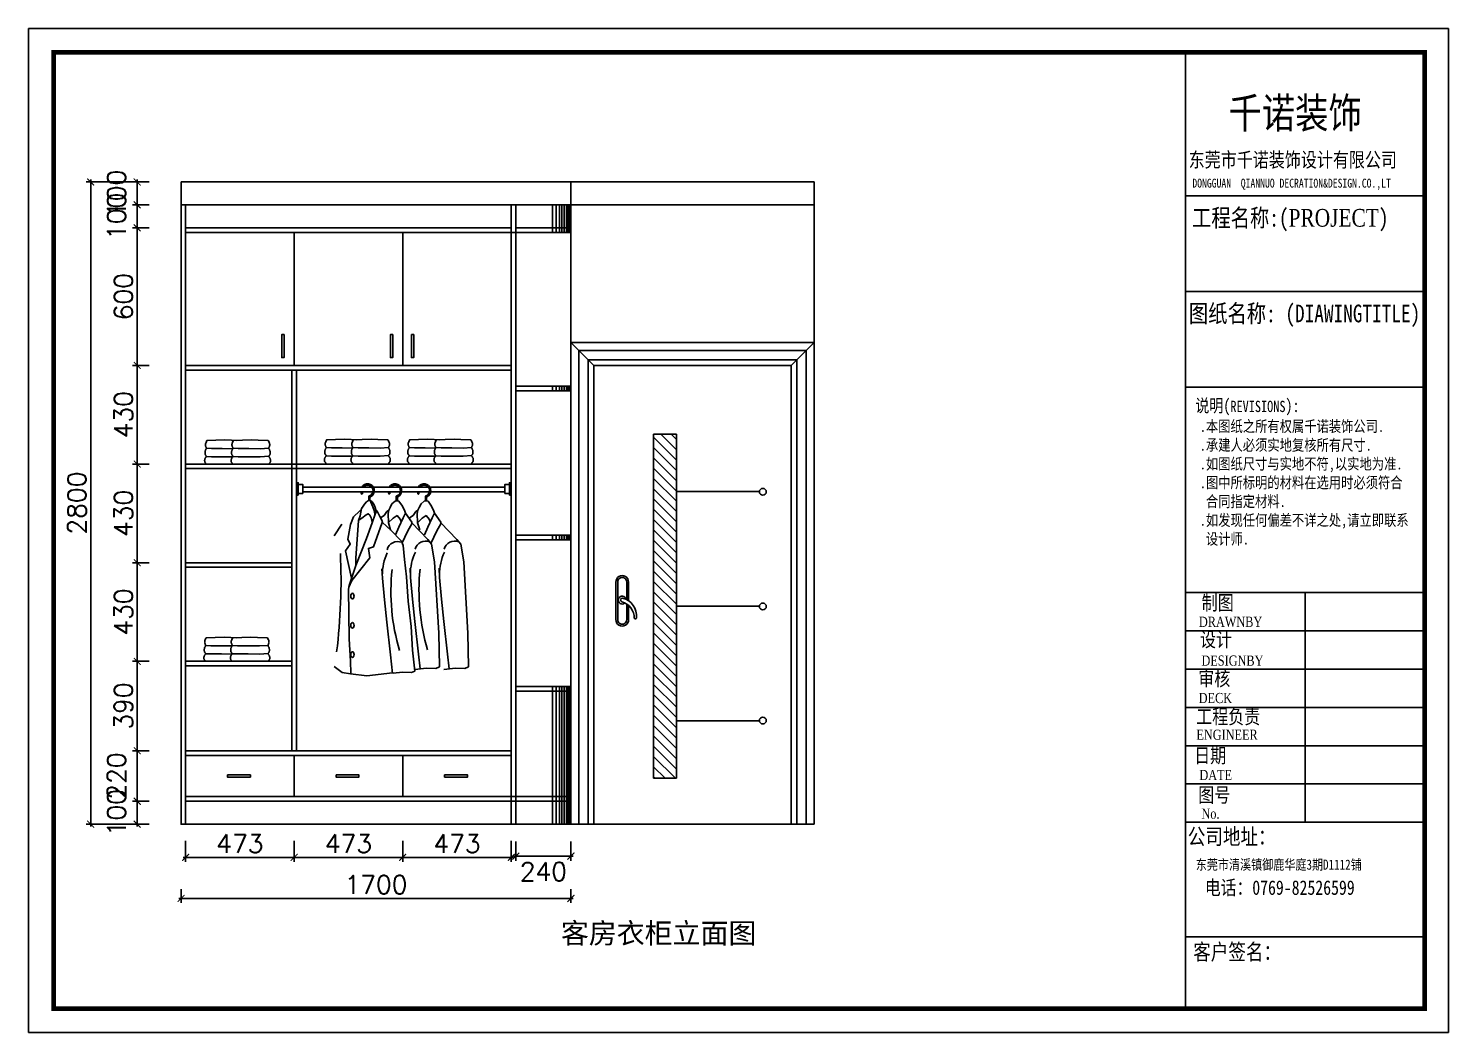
# Model space of a CAD drawing. Header units: millimetres. Extents: x 1149180 to 1411665549, y -85375798 to -28940.
# Drawn here: x 1183809 to 1190001, y -105009 to -100631 of the extents above; entities that cross this region are included whole.
import ezdxf

# ---------------------------------------------------------------- set-up
doc = ezdxf.new("R2010")
doc.units = ezdxf.units.MM
doc.header["$PDMODE"] = 35
for name, color, linetype in [('7', 7, 'Continuous'), ('BH', 3, 'Continuous'), ('WALL1', 8, 'Continuous'), ('图框', 7, 'Continuous'), ('填充', 8, 'Continuous'), ('柜子', 3, 'Continuous'), ('灯', 1, 'Continuous')]:
    doc.layers.add(name, color=color, linetype=linetype)
doc.styles.add('150', font='SimSun.ttf', dxfattribs={"height": 150})
doc.styles.get("Standard").update_dxf_attribs({"font": 'txt', "bigfont": 'gbcbig.shx'})
doc.styles.add('宋体字', font='NSimSun.ttf', dxfattribs={"width": 0.8, "height": 120})
doc.dimstyles.new('标注（小）', dxfattribs={"dimtxt": 80, "dimasz": 30, "dimexe": 20, "dimexo": 20, "dimgap": 20, "dimtad": 1, "dimdec": 0, "dimzin": 0, "dimdsep": 46, "dimtxsty": 'Standard', "dimblk1": 'ARCHTICK', "dimblk2": 'ARCHTICK', "dimsah": 1, "dimcen": 0, "dimdle": 10, "dimclrd": 8, "dimclre": 8, "dimclrt": 2, "dimadec": 0, "dimazin": 0, "dimtfac": 1, "dimtdec": 0, "dimtmove": 2, "dimatfit": 3, "dimldrblk": 'OPEN90', "dimfxl": 1, "dimtolj": 1, "dimtzin": 0, "dimarcsym": 0})

# ---------------------------------------------------------------- blocks, each defined once
blk = doc.blocks.new('门把手')
for p, q in [((-334, -8.8), (-334, 154.6)), ((-326, -8.8), (-326, 154.6)), ((-286.8, 154.6), (-286.8, 77.9)), ((-278.8, 154.6), (-278.8, 73.2)), ((-286.8, 59.5), (-286.8, -8.8)), ((-278.8, 53.3), (-278.8, -8.8))]:
    blk.add_line(p, q)
blk.add_lwpolyline([(-304.8, 84.3, -0.388218), (-244.7, -1.8, -0.750063), (-254.1, -3.3, 0.340975), (-307.7, 69.1, -0.874176), (-305.5, 84.3, 0.003978)], format="xyb")
for centre, radius, start, end in [((-306.4, 155), 27.6, 359.04288, 180.95712), ((-306.4, 155), 19.6, 359.04288, 180.95712), ((-306.2, 76.3), 17.4, 8.66699, 313.81761), ((-306.4, -9.7), 27.6, 177.40558, 2.59442), ((-306.4, -9.7), 19.6, 177.40558, 2.59442)]:
    blk.add_arc(centre, radius, start, end)
blk = doc.blocks.new('3safdad')
at = {"layer": '图框', "color": 3}
for p, q in [((-132895, -152671), (-115431, -152671)), ((-132895, -165019), (-132895, -152671)), ((-115431, -165019), (-115431, -152671)), ((-115431, -165019), (-115431, -152671)), ((-115431, -165019), (-115431, -152671)), ((-132895, -165019), (-115431, -165019))]:
    blk.add_line(p, q, dxfattribs=at)
at = {"layer": '图框', "color": 8}
for p, q in [((-132895, -165019), (-132895, -152671)), ((-118665, -164725), (-118665, -152965)), ((-118665, -154729), (-115725, -154729)), ((-118665, -155905), (-115725, -155905)), ((-118665, -157081), (-115725, -157081)), ((-118665, -159609), (-115725, -159609)), ((-117195, -159609), (-117195, -162432)), ((-118665, -160080), (-115725, -160080)), ((-118665, -160550), (-115725, -160550)), ((-118665, -161020), (-115725, -161020)), ((-118665, -161491), (-115725, -161491)), ((-118665, -161961), (-115725, -161961)), ((-118665, -162432), (-115725, -162432)), ((-118665, -163843), (-115725, -163843))]:
    blk.add_line(p, q, dxfattribs=at)
at = {"layer": '图框', "color": 8, "const_width": 58.8}
blk.add_lwpolyline([(-132584, -164725), (-132584, -152965), (-115725, -152965), (-115725, -164725)], close=True, dxfattribs=at)
at = {"layer": '图框', "color": 1, "attachment_point": 1, "style": '宋体字'}
for s, insert, char_height, width in [('{\\fSimHei|b0|i0|c134|p2;\\H1.484x;千诺装饰}', (-118138, -153522), 253.24, 6613.24), ('{\\fSimSun|b0|i0|c134|p54;东莞市千诺装饰设计有限公司}', (-118627, -154196), 180.51, 4713.92), ('DONGGUAN  QIANNUO DECRATION&DESIGN.CO.,LT', (-118582, -154519), 109.4, 2856.92), ('{\\fSimSun|b0|i0|c134|p54;工程名称:(\\fTimes New Roman|b0|i0|c0|p18;PROJECT\\fSimSun|b0|i0|c134|p54;)}', (-118586, -154891), 217.63, 8266.55), ('{\\fSimSun|b0|i0|c134|p54;图纸名称: (}DIAWINGTITLE{\\fSimSun|b0|i0|c134|p54;)}', (-118625, -156067), 217.63, 8266.55), ('{\\fArial|b0|i0|c0|p32;\\H1.143x;     \\fSimSun|b0|i0|c134|p54;说明(\\fSimHei|b0|i0|c134|p2;\\H0.8749x;REVISIONS\\fSimSun|b0|i0|c134|p54;\\H1.143x;):\\P\\H0.8749x;    .本图纸之所有权属千诺装饰公司.\\P    .承建人必须实地复核所有尺寸.\\P    .如图纸尺寸与实地不符,以实地为准.\\P    .图中所标明的材料在选用时必须符合\\P     合同指定材料.\\P    .如发现任何偏差不详之处,请立即联系\\P     设计师.}', (-118792, -157230), 138.49, 5703.84), ('\\f黑体|b0|i0|c134|p2;制图', (-118467, -159643), 180.51, 4713.92), ('{\\fTimes New Roman|b0|i0|c0|p18;DRAWNBY}', (-118501, -159905), 124.76, 4713.92), ('\\f黑体|b0|i0|c134|p2;设计', (-118488, -160094), 180.51, 4713.92), ('{\\fTimes New Roman|b0|i0|c0|p18;DESIGNBY}', (-118470, -160382), 124.76, 4713.92), ('{\\fSimSun|b0|i0|c134|p54;审核}', (-118509, -160573), 180.51, 4713.92), ('\\fTimes New Roman|b0|i0|c0|p18;DECK', (-118504, -160842), 124.76, 4713.92), ('\\f黑体|b0|i0|c134|p2;工程负责', (-118535, -161042), 180.51, 4713.92), ('\\fTimes New Roman|b0|i0|c0|p18;ENGINEER', (-118532, -161294), 124.76, 4713.92), ('{\\fSimSun|b0|i0|c134|p54;日期}', (-118560, -161521), 180.51, 4713.92), ('{\\fTimes New Roman|b0|i0|c0|p18;DATE}', (-118495, -161789), 124.76, 4713.92), ('图号', (-118509, -162006), 180.5, 4713.92), ('{\\fTimes New Roman|b0|i0|c0|p18;No.}', (-118470, -162264), 124.76, 4713.92), ('公司地址：', (-118638, -162509), 197.8, 4713.92), ('东莞市清溪镇御鹿华庭3期D1112铺', (-118540, -162891), 124.76, 8266.55), ('电话：0769-82526599', (-118428, -163147), 178.06, 8266.55), ('{\\fSimSun|b0|i0|c134|p54;\\H1.096x;客户签名：}', (-118571, -163928), 180.51, 4713.92)]:
    blk.add_mtext(s, dxfattribs=dict(at, insert=insert, char_height=char_height, width=width))
blk = doc.blocks.new('981236532')
at = {"layer": 'BH', "color": 3}
for points in [[(849097.4, 409107.6), (849097.4, 409122.5, 0.375799), (849115.2, 409157.9, 0.662316), (849061.6, 409165.9)], [(849067.7, 409165.9, -0.616313), (849110.3, 409156.7, -0.413702), (849092.4, 409126.1), (849092.4, 409108)], [(849216.9, 409105.3), (849216.9, 409122.5, 0.375799), (849234.6, 409157.9, 0.662316), (849181.1, 409165.9)], [(849187.2, 409165.9, -0.616313), (849229.8, 409156.7, -0.413702), (849211.9, 409126.1), (849211.9, 409105.6)], [(849344, 409104.9), (849344, 409122.5, 0.375799), (849361.7, 409157.9, 0.662316), (849308.1, 409165.9)], [(849314.2, 409165.9, -0.616313), (849356.9, 409156.7, -0.413702), (849339, 409126.1), (849339, 409104.9)], [(849060, 409145.9, 0.068798), (849059.6, 409137.8, 1.055238), (849064.5, 409138.3, -0.07858), (849065.1, 409145.9)], [(849179.4, 409145.9, 0.068798), (849179, 409137.8, 1.055238), (849184, 409138.3, -0.07858), (849184.5, 409145.9)], [(849306.5, 409145.9, 0.068798), (849306.1, 409137.8, 1.055238), (849311.1, 409138.3, -0.07858), (849311.6, 409145.9)]]:
    blk.add_lwpolyline(points, format="xyb", dxfattribs=at)
for points in [[(849060.9, 409072.9), (849068.1, 409083.1), (849074, 409092.2), (849082.5, 409102.4), (849091.7, 409107.6), (849096.2, 409108.3), (849101.5, 409100.1), (849109.7, 409079.8), (849115.2, 409063.5), (849118.5, 409049.4), (849118.8, 409047.4)], [(849096.2, 409108.3), (849106.4, 409101.7), (849115.2, 409088), (849120.1, 409077.5), (849125, 409062.2)], [(849179.9, 409064.7), (849185.7, 409076.6), (849193.3, 409092.5), (849206.7, 409104), (849214.4, 409105.9), (849223.9, 409104), (849239.2, 409082.9), (849248.8, 409061.3), (849252, 409051.7)], [(849306.6, 409064.7), (849312.3, 409076.6), (849320, 409092.5), (849333.4, 409104), (849341, 409105.9), (849350.6, 409104), (849365.9, 409082.9), (849375.4, 409061.3), (849378.6, 409051.7)], [(849049.1, 409021.6), (849061.9, 409030.1), (849081.5, 409044.5), (849090, 409049.7), (849096.6, 409043.5), (849102.1, 409032.4), (849105.7, 409020.3), (849107, 409016)], [(849177.4, 409009.7), (849198.4, 409030.7), (849215.6, 409041.5), (849229, 409025.6), (849233.7, 409014)], [(849304, 409009.7), (849325.1, 409030.7), (849342.3, 409041.5), (849355.7, 409025.6), (849360.3, 409014)]]:
    blk.add_lwpolyline(points, dxfattribs=at)
at = {"layer": 'BH'}
for points in [[(849016.7, 408768.9), (848990.6, 408888.7), (849011.4, 408917.7), (849001, 408938.6), (849012.2, 409002.6), (849026.3, 409036.1), (849051.7, 409060.6), (849062.8, 409073.3)], [(849127.4, 409062.2), (849119.9, 409047.7), (849106.5, 409010.7), (849081.6, 408941.2), (849036.5, 408823.7), (849006.4, 408736.2), (849004.3, 408721.4), (849007, 408504.7), (849012.3, 408407.2), (849014, 408354.6)], [(849060.9, 409072.9), (849054.6, 409041.3), (849047.2, 409019.7), (849035.3, 408856), (849035.3, 408823.2)], [(849293.5, 408363.2), (849282.7, 408454.8), (849277.6, 408558.5), (849264, 408668.9), (849257.2, 408774.3), (849248.7, 408850.7), (849241.9, 408911.9), (849235, 408930.6), (849189.1, 408978.2), (849151.7, 409012.2), (849148.8, 409021.7), (849140.1, 409038.4), (849130.3, 409057.5), (849126.2, 409063.9), (849117.5, 409057.5), (849116.4, 409057)], [(849143.8, 409031.4), (849158.9, 409042.8), (849170.8, 409059.2), (849179.9, 409064.7), (849177.2, 409051), (849178.1, 409010), (849187.6, 408979.6)], [(849208.7, 408957.9), (849222.9, 408990.8), (849242, 409031.9), (849252.1, 409051.9), (849279.5, 409013.6), (849279.5, 409010), (849349.8, 408937), (849366.2, 408917.8), (849379.5, 408839.8), (849397.8, 408529.8), (849401.1, 408381.6)], [(849270.4, 409031.4), (849285.6, 409042.8), (849297.4, 409059.2), (849306.6, 409064.7), (849303.8, 409051), (849304.8, 409010), (849314.3, 408979.6)], [(849335.4, 408957.9), (849349.5, 408990.8), (849368.7, 409031.9), (849378.7, 409051.9), (849406.1, 409013.6), (849406.1, 409010), (849476.4, 408937), (849492.9, 408917.8), (849506.2, 408839.8), (849524.4, 408529.8), (849527.7, 408381.6)], [(848974.9, 409004.8), (848941.3, 408953.8)], [(849005.3, 408729.9), (849018.5, 408758.7), (849097.5, 408857.3), (849090.9, 408898.4), (849113.1, 408905), (849151, 409011.9)], [(849237.9, 408922.8), (849260.9, 408973), (849280.9, 409009.4)], [(849364.5, 408922.8), (849387.5, 408973), (849407.6, 409009.4)], [(849196, 408353.1), (849187.1, 408434.9), (849171.1, 408577.1), (849160.4, 408674.8), (849151.5, 408769), (849149.8, 408809.9)], [(849316.3, 408373.3), (849309.4, 408437.1), (849293.4, 408579.3), (849282.7, 408677.1), (849273.8, 408771.3), (849272, 408812.2)], [(849443, 408373.3), (849436, 408437.1), (849420, 408579.3), (849409.4, 408677.1), (849400.5, 408771.3), (849398.7, 408812.2)], [(849195.1, 408355.9), (849083.9, 408343.1), (849012.8, 408352.2), (848976.3, 408357.7), (848941.3, 408383.9)], [(849198.7, 408354), (849238.8, 408359.5), (849278.9, 408357.7), (849293.5, 408363.2)], [(849292.7, 408370.1), (849344.1, 408377.1), (849384.2, 408375.3), (849401.1, 408381.6)], [(849419.4, 408370.1), (849470.8, 408377.1), (849510.9, 408375.3), (849527.7, 408381.6)]]:
    blk.add_lwpolyline(points, dxfattribs=at)
for centre, radius, start, end in [((849218.3, 408880), 48.4, 68.8435, 164.24766), ((849340.5, 408882.2), 48.4, 68.8435, 164.24766), ((849467.2, 408882.2), 48.4, 68.8435, 164.24766), ((846460.1, 408757), 2511.1, 352.91894, 2.72332), ((849384.7, 408781.4), 233.4, 155.01196, 180.08843), ((849506.9, 408783.7), 233.4, 155.01196, 180.08843), ((849633.6, 408783.7), 233.4, 155.01196, 180.08843), ((850098.5, 408711.6), 909.7, 174.01136, 196.45909), ((850220.8, 408713.8), 909.7, 174.01136, 196.45909)]:
    blk.add_arc(centre, radius, start, end, dxfattribs=at)
at = {"layer": 'BH', "extrusion": (0, 0, -1)}
for centre in [(849021, 408690.6), (849021, 408563.2), (849021, 408435.8)]:
    blk.add_ellipse(centre, major_axis=(0, 12.4), ratio=0.580645, dxfattribs=at)
blk = doc.blocks.new('A$C28093E1E')
at = {"layer": 'BH'}
for points in [[(10.1, 102.5), (7.7, 97.9), (5.9, 94), (4.6, 90.8), (3.8, 88), (3.4, 85.6), (3.3, 83.6), (3.4, 81.8), (3.8, 80.1), (4.3, 78.6), (4.8, 77), (5.5, 75.6), (6.1, 74.1), (6.6, 72.8), (7, 71.4), (7.3, 70.2), (7.4, 68.9), (7.3, 67.7), (6.9, 66.6), (6.4, 65.4), (5.8, 64.3), (5.1, 63.1), (4.4, 62), (3.7, 60.8), (3.2, 59.6), (2.7, 58.3), (2.3, 57), (2.1, 55.7), (1.9, 54.4), (1.8, 53), (1.8, 51.7), (1.8, 50.3), (1.8, 49), (1.8, 47.8), (1.8, 46.5), (1.8, 45.4), (1.9, 44.2), (2.1, 43.1), (2.3, 42.1), (2.7, 41.1), (3.2, 40.2), (3.7, 39.3), (4.4, 38.5), (5.1, 37.7), (5.8, 37), (6.4, 36.2), (6.9, 35.5), (7.2, 34.7), (7.3, 33.9), (7.2, 33.1), (6.9, 32.2), (6.3, 31.3), (5.7, 30.3), (5, 29.3), (4.2, 28.2), (3.5, 27.2), (2.8, 26.1), (2.2, 24.9), (1.6, 23.8), (1.2, 22.6), (0.8, 21.4), (0.5, 20.2), (0.3, 19), (0.1, 17.7), (0, 16.4), (0, 15.1), (0, 13.8), (0.1, 12.5), (0.3, 11.3), (0.6, 10), (0.9, 8.8), (1.4, 7.7), (2, 6.7), (2.7, 5.7), (3.5, 4.8), (4.3, 4), (5.1, 3.2), (5.9, 2.4), (6.5, 1.7), (6.9, 0.9), (6.9, 0.9)], [(122.8, 67), (76.9, 67.5), (30.5, 67.5), (6.4, 68.7)], [(140.3, 103), (117, 103.6), (87.8, 105.3), (9.6, 102.5)], [(125.8, 102.5), (123.4, 97.9), (121.6, 94), (120.4, 90.8), (119.5, 88), (119.1, 85.6), (119, 83.6), (119.1, 81.8), (119.5, 80.1), (120, 78.6), (120.6, 77), (121.2, 75.6), (121.8, 74.1), (122.3, 72.8), (122.8, 71.4), (123.1, 70.2), (123.1, 68.9), (123, 67.7), (122.6, 66.6), (122.1, 65.4), (121.5, 64.3), (120.8, 63.1), (120.1, 62), (119.5, 60.8), (118.9, 59.6), (118.4, 58.3), (118.1, 57), (117.8, 55.7), (117.7, 54.4), (117.6, 53), (117.5, 51.7), (117.5, 50.3), (117.5, 49), (117.5, 47.8), (117.5, 46.5), (117.6, 45.4), (117.7, 44.2), (117.8, 43.1), (118.1, 42.1), (118.4, 41.1), (118.9, 40.2), (119.5, 39.3), (120.1, 38.5), (120.8, 37.7), (121.5, 37), (122.1, 36.2), (122.6, 35.5), (122.9, 34.7), (123, 33.9), (122.9, 33.1), (122.6, 32.2), (122.1, 31.3), (121.4, 30.3), (120.7, 29.3), (120, 28.2), (119.2, 27.2), (118.5, 26.1), (117.9, 24.9), (117.3, 23.8), (116.9, 22.6), (116.5, 21.4), (116.2, 20.2), (116, 19), (115.9, 17.7), (115.8, 16.4), (115.7, 15.1), (115.7, 13.8), (115.8, 12.5), (116, 11.3), (116.3, 10), (116.7, 8.8), (117.1, 7.7), (117.7, 6.7), (118.5, 5.7), (119.3, 4.8), (120.1, 4), (120.9, 3.2), (121.6, 2.4), (122.2, 1.7), (122.6, 0.9), (122.8, 0.2), (122.7, 0)], [(279.7, 69.5), (242.4, 67), (193.1, 67.5), (146.7, 67.5), (122.7, 68.7)], [(277, 102.5), (233.2, 103.6), (204, 105.3), (125.8, 102.5)], [(277, 102.5), (279.4, 97.9), (281.2, 94), (282.5, 90.8), (283.3, 88), (283.7, 85.6), (283.9, 83.6), (283.7, 81.8), (283.3, 80.1), (282.9, 78.6), (282.3, 77), (281.7, 75.6), (281.1, 74.1), (280.5, 72.8), (280.1, 71.4), (279.8, 70.2), (279.7, 68.9), (279.9, 67.7), (280.2, 66.6), (280.7, 65.4), (281.4, 64.3), (282, 63.1), (282.7, 62), (283.4, 60.8), (284, 59.6), (284.4, 58.3), (284.8, 57), (285, 55.7), (285.2, 54.4), (285.3, 53), (285.3, 51.7), (285.4, 50.3), (285.4, 49), (285.4, 47.8), (285.3, 46.5), (285.3, 45.4), (285.2, 44.2), (285, 43.1), (284.8, 42.1), (284.4, 41.1), (284, 40.2), (283.4, 39.3), (282.7, 38.5), (282, 37.7), (281.4, 37), (280.8, 36.2), (280.3, 35.5), (279.9, 34.7), (279.8, 33.9), (279.9, 33.1), (280.3, 32.2), (280.8, 31.3), (281.4, 30.3), (282.1, 29.3), (282.9, 28.2), (283.6, 27.2), (284.3, 26.1), (285, 24.9), (285.5, 23.8), (285.9, 22.6), (286.3, 21.4), (286.6, 20.2), (286.8, 19), (287, 17.7), (287.1, 16.4), (287.1, 15.1), (287.1, 13.8), (287, 12.5), (286.8, 11.3), (286.6, 10), (286.2, 8.8), (285.7, 7.7), (285.1, 6.7), (284.4, 5.7), (283.6, 4.8), (282.8, 4), (282, 3.2), (281.3, 2.4), (280.7, 1.7), (280.3, 0.9), (280.2, 0.9)], [(122.2, 31.5), (76.9, 32.1), (30.5, 32.1), (6.4, 33.2)], [(279.7, 34), (242.4, 31.5), (193.1, 32.1), (146.7, 32.1), (122.7, 33.2)], [(122.7, 0), (122.7, 0)]]:
    blk.add_lwpolyline(points, dxfattribs=at)
blk = doc.blocks.new('_ArchTick')
at = {"color": 0, "linetype": 'ByBlock', "const_width": 0.15}
blk.add_lwpolyline([(-0.5, -0.5), (0.5, 0.5)], dxfattribs=at)
blk = doc.blocks.new('*D1315')
at = {"layer": 'Defpoints', "color": 0}
for p in [(1184474.7, -104362.9), (1186174.7, -104362.9), (1186174.7, -104423.9)]:
    blk.add_point(p, dxfattribs=at)
at = {"layer": '灯', "color": 8, "lineweight": -2}
for p, q in [((1184474.7, -104382.9), (1184474.7, -104443.9)), ((1186174.7, -104382.9), (1186174.7, -104443.9)), ((1184464.7, -104423.9), (1186184.7, -104423.9))]:
    blk.add_line(p, q, dxfattribs=at)
at = {"layer": '灯', "color": 8, "lineweight": -2, "xscale": 30, "yscale": 30, "zscale": 30, "rotation": 180}
blk.add_blockref('_ArchTick', (1184474.7, -104423.9), dxfattribs=at)
at = {"layer": '灯', "color": 8, "lineweight": -2, "xscale": 30, "yscale": 30, "zscale": 30}
blk.add_blockref('_ArchTick', (1186174.7, -104423.9), dxfattribs=at)
at = {"layer": '灯', "color": 2, "insert": (1185324.7, -104363.9), "char_height": 80, "attachment_point": 5}
blk.add_mtext('\\A1;1700', dxfattribs=at)
blk = doc.blocks.new('_Open90')
at = {"color": 0, "linetype": 'ByBlock', "lineweight": -2}
for p, q in [((0, 0), (-1, 0)), ((-0.5, 0.5), (0, 0)), ((0, 0), (-0.5, -0.5))]:
    blk.add_line(p, q, dxfattribs=at)
blk = doc.blocks.new('*D1316')
at = {"layer": 'Defpoints', "color": 0}
for p in [(1184283.8, -104000.3), (1184355.2, -104000.3), (1184355.2, -104100.3)]:
    blk.add_point(p, dxfattribs=at)
at = {"layer": '灯', "color": 8, "lineweight": -2}
for p, q in [((1184335.2, -104000.3), (1184263.8, -104000.3)), ((1184283.8, -104110.3), (1184283.8, -103990.3)), ((1184335.2, -104100.3), (1184263.8, -104100.3))]:
    blk.add_line(p, q, dxfattribs=at)
at = {"layer": '灯', "color": 8, "lineweight": -2, "xscale": 30, "yscale": 30, "zscale": 30}
for p, rotation in [((1184283.8, -104000.3), 90), ((1184283.8, -104100.3), 270)]:
    blk.add_blockref('_ArchTick', p, dxfattribs=dict(at, rotation=rotation))
at = {"layer": '灯', "color": 2, "insert": (1184193.8, -104050.3), "char_height": 80, "attachment_point": 5, "rotation": 90}
blk.add_mtext('\\A1;100', dxfattribs=at)
blk = doc.blocks.new('*D1317')
at = {"layer": 'Defpoints', "color": 0}
for p in [(1184283.8, -103780.3), (1184355.2, -103780.3), (1184355.2, -104000.3)]:
    blk.add_point(p, dxfattribs=at)
at = {"layer": '灯', "color": 8, "lineweight": -2}
for p, q in [((1184283.8, -104010.3), (1184283.8, -103770.3)), ((1184335.2, -103780.3), (1184263.8, -103780.3)), ((1184335.2, -104000.3), (1184263.8, -104000.3))]:
    blk.add_line(p, q, dxfattribs=at)
at = {"layer": '灯', "color": 8, "lineweight": -2, "xscale": 30, "yscale": 30, "zscale": 30}
for p, rotation in [((1184283.8, -103780.3), 90), ((1184283.8, -104000.3), 270)]:
    blk.add_blockref('_ArchTick', p, dxfattribs=dict(at, rotation=rotation))
at = {"layer": '灯', "color": 2, "insert": (1184193.8, -103890.3), "char_height": 80, "attachment_point": 5, "rotation": 90}
blk.add_mtext('\\A1;220', dxfattribs=at)
blk = doc.blocks.new('*D1318')
at = {"layer": 'Defpoints', "color": 0}
for p in [(1184283.8, -103390.3), (1184355.2, -103390.3), (1184355.2, -103780.3)]:
    blk.add_point(p, dxfattribs=at)
at = {"layer": '灯', "color": 8, "lineweight": -2}
for p, q in [((1184335.2, -103390.3), (1184263.8, -103390.3)), ((1184283.8, -103790.3), (1184283.8, -103380.3)), ((1184335.2, -103780.3), (1184263.8, -103780.3))]:
    blk.add_line(p, q, dxfattribs=at)
at = {"layer": '灯', "color": 8, "lineweight": -2, "xscale": 30, "yscale": 30, "zscale": 30}
for p, rotation in [((1184283.8, -103390.3), 90), ((1184283.8, -103780.3), 270)]:
    blk.add_blockref('_ArchTick', p, dxfattribs=dict(at, rotation=rotation))
at = {"layer": '灯', "color": 2, "insert": (1184223.8, -103585.3), "char_height": 80, "attachment_point": 5, "rotation": 90}
blk.add_mtext('\\A1;390', dxfattribs=at)
blk = doc.blocks.new('*D1319')
at = {"layer": 'Defpoints', "color": 0}
for p in [(1184283.8, -102960.3), (1184355.2, -102960.3), (1184355.2, -103390.3)]:
    blk.add_point(p, dxfattribs=at)
at = {"layer": '灯', "color": 8, "lineweight": -2}
for p, q in [((1184335.2, -102960.3), (1184263.8, -102960.3)), ((1184283.8, -103400.3), (1184283.8, -102950.3)), ((1184335.2, -103390.3), (1184263.8, -103390.3))]:
    blk.add_line(p, q, dxfattribs=at)
at = {"layer": '灯', "color": 8, "lineweight": -2, "xscale": 30, "yscale": 30, "zscale": 30}
for p, rotation in [((1184283.8, -102960.3), 90), ((1184283.8, -103390.3), 270)]:
    blk.add_blockref('_ArchTick', p, dxfattribs=dict(at, rotation=rotation))
at = {"layer": '灯', "color": 2, "insert": (1184223.8, -103175.3), "char_height": 80, "attachment_point": 5, "rotation": 90}
blk.add_mtext('\\A1;430', dxfattribs=at)
blk = doc.blocks.new('*D1320')
at = {"layer": 'Defpoints', "color": 0}
for p in [(1184283.8, -102530.3), (1184355.2, -102530.3), (1184355.2, -102960.3)]:
    blk.add_point(p, dxfattribs=at)
at = {"layer": '灯', "color": 8, "lineweight": -2}
for p, q in [((1184335.2, -102530.3), (1184263.8, -102530.3)), ((1184283.8, -102970.3), (1184283.8, -102520.3)), ((1184335.2, -102960.3), (1184263.8, -102960.3))]:
    blk.add_line(p, q, dxfattribs=at)
at = {"layer": '灯', "color": 8, "lineweight": -2, "xscale": 30, "yscale": 30, "zscale": 30}
for p, rotation in [((1184283.8, -102530.3), 90), ((1184283.8, -102960.3), 270)]:
    blk.add_blockref('_ArchTick', p, dxfattribs=dict(at, rotation=rotation))
at = {"layer": '灯', "color": 2, "insert": (1184223.8, -102745.3), "char_height": 80, "attachment_point": 5, "rotation": 90}
blk.add_mtext('\\A1;430', dxfattribs=at)
blk = doc.blocks.new('*D1321')
at = {"layer": 'Defpoints', "color": 0}
for p in [(1184283.8, -102100.3), (1184355.2, -102100.3), (1184355.2, -102530.3)]:
    blk.add_point(p, dxfattribs=at)
at = {"layer": '灯', "color": 8, "lineweight": -2}
for p, q in [((1184335.2, -102100.3), (1184263.8, -102100.3)), ((1184283.8, -102540.3), (1184283.8, -102090.3)), ((1184335.2, -102530.3), (1184263.8, -102530.3))]:
    blk.add_line(p, q, dxfattribs=at)
at = {"layer": '灯', "color": 8, "lineweight": -2, "xscale": 30, "yscale": 30, "zscale": 30}
for p, rotation in [((1184283.8, -102100.3), 90), ((1184283.8, -102530.3), 270)]:
    blk.add_blockref('_ArchTick', p, dxfattribs=dict(at, rotation=rotation))
at = {"layer": '灯', "color": 2, "insert": (1184223.8, -102315.3), "char_height": 80, "attachment_point": 5, "rotation": 90}
blk.add_mtext('\\A1;430', dxfattribs=at)
blk = doc.blocks.new('*D1322')
at = {"layer": 'Defpoints', "color": 0}
for p in [(1184283.8, -101500.3), (1184355.2, -101500.3), (1184355.2, -102100.3)]:
    blk.add_point(p, dxfattribs=at)
at = {"layer": '灯', "color": 8, "lineweight": -2}
for p, q in [((1184335.2, -101500.3), (1184263.8, -101500.3)), ((1184283.8, -102110.3), (1184283.8, -101490.3)), ((1184335.2, -102100.3), (1184263.8, -102100.3))]:
    blk.add_line(p, q, dxfattribs=at)
at = {"layer": '灯', "color": 8, "lineweight": -2, "xscale": 30, "yscale": 30, "zscale": 30}
for p, rotation in [((1184283.8, -101500.3), 90), ((1184283.8, -102100.3), 270)]:
    blk.add_blockref('_ArchTick', p, dxfattribs=dict(at, rotation=rotation))
at = {"layer": '灯', "color": 2, "insert": (1184223.8, -101800.3), "char_height": 80, "attachment_point": 5, "rotation": 90}
blk.add_mtext('\\A1;600', dxfattribs=at)
blk = doc.blocks.new('*D1323')
at = {"layer": 'Defpoints', "color": 0}
for p in [(1184283.8, -101400.3), (1184355.2, -101400.3), (1184355.2, -101500.3)]:
    blk.add_point(p, dxfattribs=at)
at = {"layer": '灯', "color": 8, "lineweight": -2}
for p, q in [((1184335.2, -101400.3), (1184263.8, -101400.3)), ((1184283.8, -101510.3), (1184283.8, -101390.3)), ((1184335.2, -101500.3), (1184263.8, -101500.3))]:
    blk.add_line(p, q, dxfattribs=at)
at = {"layer": '灯', "color": 8, "lineweight": -2, "xscale": 30, "yscale": 30, "zscale": 30}
for p, rotation in [((1184283.8, -101400.3), 90), ((1184283.8, -101500.3), 270)]:
    blk.add_blockref('_ArchTick', p, dxfattribs=dict(at, rotation=rotation))
at = {"layer": '灯', "color": 2, "insert": (1184193.8, -101450.3), "char_height": 80, "attachment_point": 5, "rotation": 90}
blk.add_mtext('\\A1;100', dxfattribs=at)
blk = doc.blocks.new('*D1324')
at = {"layer": 'Defpoints', "color": 0}
for p in [(1184283.8, -101300.3), (1184355.2, -101300.3), (1184355.2, -101400.3)]:
    blk.add_point(p, dxfattribs=at)
at = {"layer": '灯', "color": 8, "lineweight": -2}
for p, q in [((1184283.8, -101410.3), (1184283.8, -101290.3)), ((1184335.2, -101300.3), (1184263.8, -101300.3)), ((1184335.2, -101400.3), (1184263.8, -101400.3))]:
    blk.add_line(p, q, dxfattribs=at)
at = {"layer": '灯', "color": 8, "lineweight": -2, "xscale": 30, "yscale": 30, "zscale": 30}
for p, rotation in [((1184283.8, -101300.3), 90), ((1184283.8, -101400.3), 270)]:
    blk.add_blockref('_ArchTick', p, dxfattribs=dict(at, rotation=rotation))
at = {"layer": '灯', "color": 2, "insert": (1184193.8, -101350.3), "char_height": 80, "attachment_point": 5, "rotation": 90}
blk.add_mtext('\\A1;100', dxfattribs=at)
blk = doc.blocks.new('*D1325')
at = {"layer": 'Defpoints', "color": 0}
for p in [(1184080.9, -101300.3), (1184355.2, -101300.3), (1184355.2, -104100.3)]:
    blk.add_point(p, dxfattribs=at)
at = {"layer": '灯', "color": 8, "lineweight": -2}
for p, q in [((1184080.9, -104110.3), (1184080.9, -101290.3)), ((1184335.2, -101300.3), (1184060.9, -101300.3)), ((1184335.2, -104100.3), (1184060.9, -104100.3))]:
    blk.add_line(p, q, dxfattribs=at)
at = {"layer": '灯', "color": 8, "lineweight": -2, "xscale": 30, "yscale": 30, "zscale": 30}
for p, rotation in [((1184080.9, -101300.3), 90), ((1184080.9, -104100.3), 270)]:
    blk.add_blockref('_ArchTick', p, dxfattribs=dict(at, rotation=rotation))
at = {"layer": '灯', "color": 2, "insert": (1184020.9, -102700.3), "char_height": 80, "attachment_point": 5, "rotation": 90}
blk.add_mtext('\\A1;2800', dxfattribs=at)
blk = doc.blocks.new('*D1328')
at = {"layer": 'Defpoints', "color": 0}
for p in [(1185934.7, -104155.5), (1186174.7, -104155.5), (1186174.7, -104239.6)]:
    blk.add_point(p, dxfattribs=at)
at = {"layer": '灯', "color": 8, "lineweight": -2}
for p, q in [((1185934.7, -104175.5), (1185934.7, -104259.6)), ((1186174.7, -104175.5), (1186174.7, -104259.6)), ((1185924.7, -104239.6), (1186184.7, -104239.6))]:
    blk.add_line(p, q, dxfattribs=at)
at = {"layer": '灯', "color": 8, "lineweight": -2, "xscale": 30, "yscale": 30, "zscale": 30, "rotation": 180}
blk.add_blockref('_ArchTick', (1185934.7, -104239.6), dxfattribs=at)
at = {"layer": '灯', "color": 8, "lineweight": -2, "xscale": 30, "yscale": 30, "zscale": 30}
blk.add_blockref('_ArchTick', (1186174.7, -104239.6), dxfattribs=at)
at = {"layer": '灯', "color": 2, "insert": (1186054.7, -104307), "char_height": 80, "attachment_point": 5}
blk.add_mtext('\\A1;240', dxfattribs=at)
blk = doc.blocks.new('*D1329')
at = {"layer": 'Defpoints', "color": 0}
for p in [(1184494.7, -104153.6), (1184968, -104153.6), (1184968, -104244.9)]:
    blk.add_point(p, dxfattribs=at)
at = {"layer": '灯', "color": 8, "lineweight": -2}
for p, q in [((1184494.7, -104173.6), (1184494.7, -104264.9)), ((1184968, -104173.6), (1184968, -104264.9)), ((1184484.7, -104244.9), (1184978, -104244.9))]:
    blk.add_line(p, q, dxfattribs=at)
at = {"layer": '灯', "color": 8, "lineweight": -2, "xscale": 30, "yscale": 30, "zscale": 30, "rotation": 180}
blk.add_blockref('_ArchTick', (1184494.7, -104244.9), dxfattribs=at)
at = {"layer": '灯', "color": 8, "lineweight": -2, "xscale": 30, "yscale": 30, "zscale": 30}
blk.add_blockref('_ArchTick', (1184968, -104244.9), dxfattribs=at)
at = {"layer": '灯', "color": 2, "insert": (1184731.3, -104184.9), "char_height": 80, "attachment_point": 5}
blk.add_mtext('\\A1;473', dxfattribs=at)
blk = doc.blocks.new('*D1330')
at = {"layer": 'Defpoints', "color": 0}
for p in [(1184968, -104153.6), (1185441.3, -104153.6), (1185441.3, -104244.9)]:
    blk.add_point(p, dxfattribs=at)
at = {"layer": '灯', "color": 8, "lineweight": -2}
for p, q in [((1184968, -104173.6), (1184968, -104264.9)), ((1185441.3, -104173.6), (1185441.3, -104264.9)), ((1184958, -104244.9), (1185451.3, -104244.9))]:
    blk.add_line(p, q, dxfattribs=at)
at = {"layer": '灯', "color": 8, "lineweight": -2, "xscale": 30, "yscale": 30, "zscale": 30}
for p, rotation in [((1184968, -104244.9), 179.9999999999845), ((1185441.3, -104244.9), 359.9999999999845)]:
    blk.add_blockref('_ArchTick', p, dxfattribs=dict(at, rotation=rotation))
at = {"layer": '灯', "color": 2, "insert": (1185204.7, -104184.9), "char_height": 80, "attachment_point": 5}
blk.add_mtext('\\A1;473', dxfattribs=at)
blk = doc.blocks.new('*D1331')
at = {"layer": 'Defpoints', "color": 0}
for p in [(1185441.3, -104153.6), (1185914.7, -104153.6), (1185914.7, -104244.9)]:
    blk.add_point(p, dxfattribs=at)
at = {"layer": '灯', "color": 8, "lineweight": -2}
for p, q in [((1185441.3, -104173.6), (1185441.3, -104264.9)), ((1185914.7, -104173.6), (1185914.7, -104264.9)), ((1185431.3, -104244.9), (1185924.7, -104244.9))]:
    blk.add_line(p, q, dxfattribs=at)
at = {"layer": '灯', "color": 8, "lineweight": -2, "xscale": 30, "yscale": 30, "zscale": 30}
for p, rotation in [((1185441.3, -104244.9), 179.9999999999845), ((1185914.7, -104244.9), 359.9999999999845)]:
    blk.add_blockref('_ArchTick', p, dxfattribs=dict(at, rotation=rotation))
at = {"layer": '灯', "color": 2, "insert": (1185678, -104184.9), "char_height": 80, "attachment_point": 5}
blk.add_mtext('\\A1;473', dxfattribs=at)

msp = doc.modelspace()

# ---------------------------------------------------------------- hatches: boundary and pattern name
at = {"layer": '填充', "ltscale": 2}
h = msp.add_hatch(dxfattribs=at)
h.set_pattern_fill('ANSI31', color=256, scale=10, style=0)
h.set_pattern_definition([(135, (1298681.826, -63108.218), (22.45064, 22.45064), [])])
h.paths.add_polyline_path([(1186534.7, -103900.3), (1186634.7, -103900.3), (1186634.7, -102400.3), (1186534.7, -102400.3)])

# ---------------------------------------------------------------- linework, layer by layer
at = {"color": 8}
for p, q in [((1184474.7, -101300.3), (1184474.7, -104100.3)), ((1184474.7, -101300.3), (1187234.7, -101300.3)), ((1187234.7, -101300.3), (1187234.7, -104100.3)), ((1184474.7, -101400.3), (1187194.7, -101400.3)), ((1184494.7, -101400.3), (1184494.7, -104100.3)), ((1185934.7, -101400.3), (1185934.7, -104100.3)), ((1186094.7, -101400.3), (1186094.7, -101520.3)), ((1186109.7, -101400.3), (1186109.7, -101520.3)), ((1186124.7, -101400.3), (1186124.7, -101520.3)), ((1186134.7, -101400.3), (1186134.7, -101520.3)), ((1186144.7, -101400.3), (1186144.7, -101520.3)), ((1186154.7, -101400.3), (1186154.7, -101520.3)), ((1186159.7, -101400.3), (1186159.7, -101520.3)), ((1186164.7, -101400.3), (1186164.7, -101520.3)), ((1186169.7, -101400.3), (1186169.7, -101520.3)), ((1186174.7, -102000.3), (1186174.7, -101400.3)), ((1186174.7, -101400.3), (1186174.7, -104100.3)), ((1184968, -102100.3), (1184968, -101520.3)), ((1185441.3, -102100.3), (1185441.3, -101520.3)), ((1186174.7, -102000.3), (1187234.7, -102000.3)), ((1186174.7, -102000.3), (1186174.7, -104100.3)), ((1186174.7, -102000.3), (1186274.7, -102100.3)), ((1187194.7, -102000.3), (1186174.7, -102000.3)), ((1187234.7, -102000.3), (1187134.7, -102100.3)), ((1184958, -103780.3), (1184958, -102120.3)), ((1184978, -103780.3), (1184978, -102120.3)), ((1186174.7, -102190.3), (1185934.7, -102190.3)), ((1186174.7, -102210.3), (1185934.7, -102210.3)), ((1186094.7, -102190.3), (1186094.7, -102210.3)), ((1186109.7, -102190.3), (1186109.7, -102210.3)), ((1186124.7, -102190.3), (1186124.7, -102210.3)), ((1186134.7, -102190.3), (1186134.7, -102210.3)), ((1186144.7, -102190.3), (1186144.7, -102210.3)), ((1186154.7, -102190.3), (1186154.7, -102210.3)), ((1186159.7, -102190.3), (1186159.7, -102210.3)), ((1186164.7, -102190.3), (1186164.7, -102210.3)), ((1186169.7, -102190.3), (1186169.7, -102210.3)), ((1185914.7, -102530.3), (1184494.7, -102530.3)), ((1185914.7, -102550.3), (1184494.7, -102550.3)), ((1186174.7, -102840.3), (1185934.7, -102840.3)), ((1186094.7, -102840.3), (1186094.7, -102860.3)), ((1186109.7, -102840.3), (1186109.7, -102860.3)), ((1186124.7, -102840.3), (1186124.7, -102860.3)), ((1186134.7, -102840.3), (1186134.7, -102860.3)), ((1186144.7, -102840.3), (1186144.7, -102860.3)), ((1186154.7, -102840.3), (1186154.7, -102860.3)), ((1186159.7, -102840.3), (1186159.7, -102860.3)), ((1186164.7, -102840.3), (1186164.7, -102860.3)), ((1186169.7, -102840.3), (1186169.7, -102860.3)), ((1186174.7, -102860.3), (1185934.7, -102860.3)), ((1184958, -102960.3), (1184494.7, -102960.3)), ((1184958, -102980.3), (1184494.7, -102980.3)), ((1184474.7, -103300.3), (1184474.7, -104100.3)), ((1184958, -103390.3), (1184494.7, -103390.3)), ((1184958, -103410.3), (1184494.7, -103410.3)), ((1186174.7, -103500.3), (1185934.7, -103500.3)), ((1186174.7, -103520.3), (1185934.7, -103520.3)), ((1186094.7, -103500.3), (1186094.7, -104100.3)), ((1186109.7, -103500.3), (1186109.7, -104100.3)), ((1186124.7, -103500.3), (1186124.7, -104100.3)), ((1186134.7, -103500.3), (1186134.7, -104100.3)), ((1186144.7, -103500.3), (1186144.7, -104100.3)), ((1186154.7, -103500.3), (1186154.7, -104100.3)), ((1186159.7, -103500.3), (1186159.7, -104100.3)), ((1186164.7, -103500.3), (1186164.7, -104100.3)), ((1186169.7, -103500.3), (1186169.7, -104100.3)), ((1185914.7, -103780.3), (1184494.7, -103780.3)), ((1185914.7, -103800.3), (1184494.7, -103800.3)), ((1184968, -103800.3), (1184968, -103980.3)), ((1185441.3, -103800.3), (1185441.3, -103980.3)), ((1184494.7, -103980.3), (1186174.7, -103980.3)), ((1184494.7, -104000.3), (1186174.7, -104000.3)), ((1184474.7, -104100.3), (1187234.7, -104100.3))]:
    msp.add_line(p, q, dxfattribs=at)
at = {"ltscale": 2}
for p, q in [((1186274.7, -102100.3), (1186274.7, -104100.3)), ((1187134.7, -102100.3), (1186274.7, -102100.3)), ((1187134.7, -102100.3), (1187134.7, -104100.3)), ((1186534.7, -102400.3), (1186534.7, -103900.3)), ((1186534.7, -102400.3), (1186634.7, -102400.3)), ((1186634.7, -102400.3), (1186634.7, -103900.3)), ((1186534.7, -103900.3), (1186634.7, -103900.3)), ((1186274.7, -104100.3), (1187134.7, -104100.3))]:
    msp.add_line(p, q, dxfattribs=at)
at = {"color": 8}
for points in [[(1187199.7, -104100.3), (1187199.7, -102035.3), (1186209.7, -102035.3), (1186209.7, -104100.3)], [(1187159.7, -104100.3), (1187159.7, -102075.3), (1186249.7, -102075.3), (1186249.7, -104100.3)], [(1187134.7, -104100.3), (1187134.7, -102100.3), (1186274.7, -102100.3), (1186274.7, -104100.3)]]:
    msp.add_lwpolyline(points, dxfattribs=at)
for points in [[(1184677.3, -103885.3), (1184777.3, -103885.3), (1184777.3, -103895.3), (1184677.3, -103895.3)], [(1185150.7, -103885.3), (1185250.7, -103885.3), (1185250.7, -103895.3), (1185150.7, -103895.3)], [(1185624, -103885.3), (1185724, -103885.3), (1185724, -103895.3), (1185624, -103895.3)]]:
    msp.add_lwpolyline(points, close=True, dxfattribs=at)
at = {"ltscale": 2}
for centre in [(1187011.4, -102651.1), (1187011.4, -103151.1), (1187011.4, -103648.5)]:
    msp.add_circle(centre, 15, dxfattribs=at)
at = {"layer": '7', "color": 3}
for points in [[(1184986, -102665.5), (1184986, -102611.5), (1184978, -102611.5), (1184978, -102665.5)], [(1185005.4, -102657.9), (1185005.4, -102619.1), (1184986, -102619.1), (1184986, -102657.9)], [(1185887.2, -102657.9), (1185887.2, -102619.1), (1185906.7, -102619.1), (1185906.7, -102657.9)], [(1185906.7, -102665.5), (1185906.7, -102611.5), (1185914.7, -102611.5), (1185914.7, -102665.5)]]:
    msp.add_lwpolyline(points, close=True, dxfattribs=at)
for points in [[(1185005.4, -102630.8), (1185887.2, -102630.8)], [(1185005.4, -102650.8), (1185887.2, -102650.8)]]:
    msp.add_lwpolyline(points, dxfattribs=at)
at = {"layer": 'WALL1', "color": 8}
msp.add_lwpolyline([(1184474.7, -101300.3), (1186174.7, -101300.3), (1186174.7, -104100.3), (1184474.7, -104100.3)], close=True, dxfattribs=at)
at = {"layer": '填充', "color": 8}
for p, q in [((1187234.7, -101400.3), (1184594.7, -101400.3)), ((1185914.7, -104100.3), (1185914.7, -101400.3)), ((1186174.7, -101400.3), (1186174.7, -104100.3)), ((1185914.7, -101500.3), (1184494.7, -101500.3)), ((1185934.7, -101520.3), (1184494.7, -101520.3)), ((1186174.7, -101500.3), (1185934.7, -101500.3)), ((1186174.7, -101520.3), (1185934.7, -101520.3)), ((1185934.7, -104100.3), (1185934.7, -101520.3)), ((1184494.7, -102100.3), (1185914.7, -102100.3)), ((1184494.7, -102120.3), (1185914.7, -102120.3)), ((1184494.7, -103780.3), (1185914.7, -103780.3)), ((1184494.7, -103780.3), (1185914.7, -103780.3)), ((1184494.7, -103800.3), (1185914.7, -103800.3)), ((1184494.7, -103800.3), (1185914.7, -103800.3))]:
    msp.add_line(p, q, dxfattribs=at)
at = {"layer": '填充', "ltscale": 2}
for p, q in [((1186634.7, -102650.3), (1186996.4, -102650.3)), ((1186634.7, -103150.3), (1186996.4, -103150.3)), ((1186634.7, -103650.3), (1186996.5, -103650.3))]:
    msp.add_line(p, q, dxfattribs=at)
at = {"layer": '填充', "color": 8}
msp.add_lwpolyline([(1187234.7, -101300.3), (1187234.7, -102000.3), (1186174.7, -102000.3)], dxfattribs=at)
for points in [[(1184924.2, -101965.8), (1184924.2, -102065.8), (1184914.2, -102065.8), (1184914.2, -101965.8)], [(1185397.6, -101965.8), (1185397.6, -102065.8), (1185387.6, -102065.8), (1185387.6, -101965.8)], [(1185479.1, -101965.8), (1185479.1, -102065.8), (1185489.1, -102065.8), (1185489.1, -101965.8)]]:
    msp.add_lwpolyline(points, close=True, dxfattribs=at)

# ---------------------------------------------------------------- block references
at = {"color": 4}
for p in [(1184577.8, -102530.3), (1185100.1, -102527.4), (1185462, -102527.4), (1184574.5, -103390.3)]:
    msp.add_blockref('A$C28093E1E', p, dxfattribs=at)
at = {"color": 0}
msp.add_blockref('981236532', (336201.1, -511796.6), dxfattribs=at)
msp.add_blockref('门把手', (1186704.6, -103199.4))
at = {"layer": '柜子', "color": 3, "xscale": 0.354560976033099, "yscale": 0.3545609759967192, "zscale": 0.354560976}
msp.add_blockref('3safdad', (1230928.6, -46499.7), dxfattribs=at)

# ---------------------------------------------------------------- texts
at = {"layer": '填充', "color": 1, "ltscale": 100, "insert": (1186131.2, -104531), "char_height": 89.25, "width": 1475.85, "attachment_point": 1, "style": '150'}
msp.add_mtext('客房衣柜立面图', dxfattribs=at)

# ---------------------------------------------------------------- dimensions: what is measured, and where the dimension line sits
at = {"layer": '灯', "color": 1}
for p1, p2, distance, picture, middle in [((1184355.2, -104100.3), (1184355.2, -101300.3), 274.3, '*D1325', (1184020.9, -102700.3)), ((1184355.2, -104100.3), (1184355.2, -104000.3), 71.4, '*D1316', (1184193.8, -104050.3)), ((1184494.7, -104153.6), (1184968, -104153.6), -91.3, '*D1329', (1184731.3, -104184.9)), ((1184474.7, -104362.9), (1186174.7, -104362.9), -61, '*D1315', (1185324.7, -104363.9))]:
    dim = msp.add_aligned_dim(p1=p1, p2=p2, distance=distance, dimstyle='标注（小）', dxfattribs=at)
    dim.commit()
    dim.dimension.update_dxf_attribs({"geometry": picture, "text_midpoint": middle})
for base, p1, p2, angle, picture, middle in [((1184283.8, -101300.3), (1184355.2, -101400.3), (1184355.2, -101300.3), 270, '*D1324', (1184193.8, -101350.3)), ((1184283.8, -101400.3), (1184355.2, -101500.3), (1184355.2, -101400.3), 270, '*D1323', (1184193.8, -101450.3)), ((1184283.8, -101500.3), (1184355.2, -102100.3), (1184355.2, -101500.3), 270, '*D1322', (1184223.8, -101800.3)), ((1184283.8, -102100.3), (1184355.2, -102530.3), (1184355.2, -102100.3), 270, '*D1321', (1184223.8, -102315.3)), ((1184283.8, -102530.3), (1184355.2, -102960.3), (1184355.2, -102530.3), 270, '*D1320', (1184223.8, -102745.3)), ((1184283.8, -102960.3), (1184355.2, -103390.3), (1184355.2, -102960.3), 270, '*D1319', (1184223.8, -103175.3)), ((1184283.8, -103390.3), (1184355.2, -103780.3), (1184355.2, -103390.3), 270, '*D1318', (1184223.8, -103585.3)), ((1184283.8, -103780.3), (1184355.2, -104000.3), (1184355.2, -103780.3), 270, '*D1317', (1184193.8, -103890.3)), ((1185441.3, -104244.9), (1184968, -104153.6), (1185441.3, -104153.6), 180, '*D1330', (1185204.7, -104184.9)), ((1185914.7, -104244.9), (1185441.3, -104153.6), (1185914.7, -104153.6), 180, '*D1331', (1185678, -104184.9))]:
    dim = msp.add_linear_dim(base=base, p1=p1, p2=p2, angle=angle, dimstyle='标注（小）', dxfattribs=at)
    dim.commit()
    dim.dimension.update_dxf_attribs({"geometry": picture, "text_midpoint": middle})
dim = msp.add_linear_dim(base=(1186174.7, -104239.6), p1=(1185934.7, -104155.5), p2=(1186174.7, -104155.5), angle=0, dimstyle='标注（小）', dxfattribs=at)
dim.commit()
dim.dimension.update_dxf_attribs({"geometry": '*D1328', "text_midpoint": (1186054.7, -104307), "dimtype": 161})

doc.saveas('drawing.dxf')
